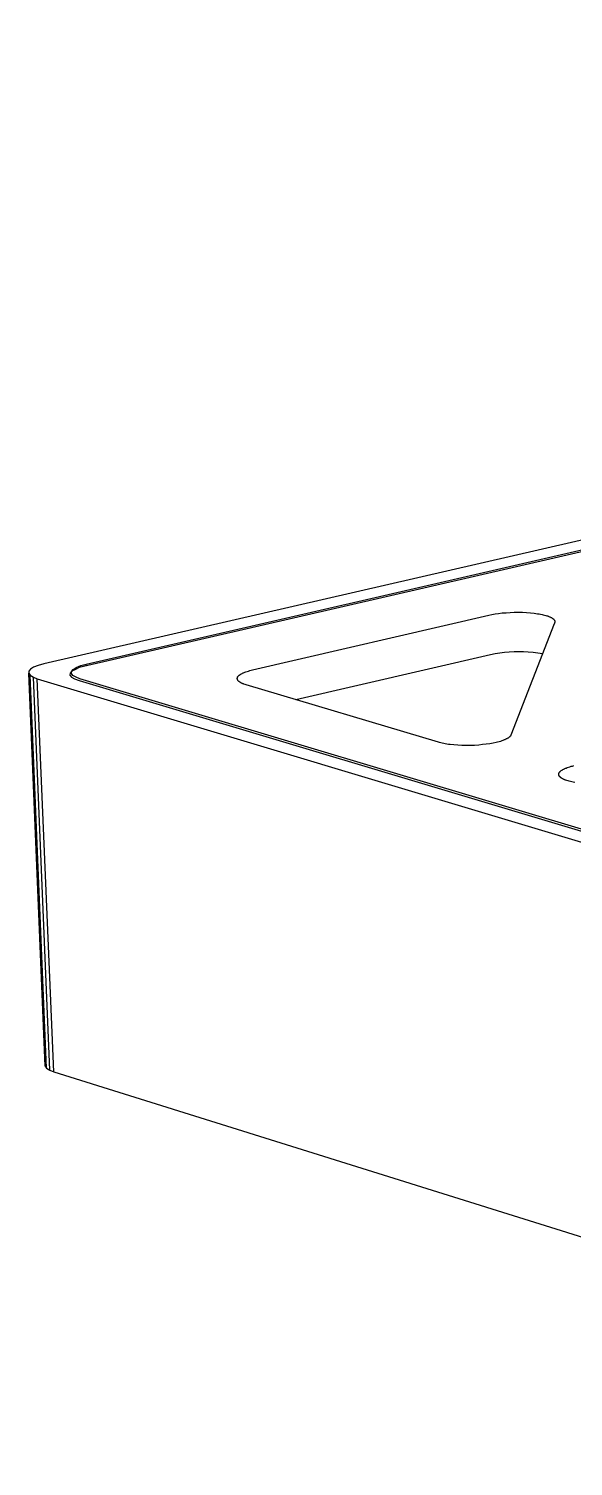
# Model space of a CAD drawing. Header units: millimetres. Extents: x -987 to 2591, y -102 to 2398.
# Drawn here: x -191.9 to -153.4, y 706.6 to 808.2 of the extents above; entities that cross this region are included whole.
import ezdxf

# ---------------------------------------------------------------- set-up
doc = ezdxf.new("R2010")
doc.units = ezdxf.units.MM
doc.header["$MEASUREMENT"] = 0
doc.layers.add('Utwórz2D linie widoczne', color=7, linetype='Continuous', true_color=0x000000)

msp = doc.modelspace()

# ---------------------------------------------------------------- linework, layer by layer
at = {"layer": 'Utwórz2D linie widoczne'}
for p, q in [((4.22, 808.17), (-190.79, 763.31)), ((-187.79, 763.29), (4.15, 807.49)), ((-146.78, 772.61), (-188.28, 763.06)), ((-176.04, 762.88), (-159.32, 766.75)), ((-159.32, 766.75), (-159.12, 766.79)), ((-159.12, 766.79), (-158.89, 766.83)), ((-158.89, 766.83), (-158.65, 766.87)), ((-158.65, 766.87), (-158.38, 766.9)), ((-158.38, 766.9), (-158.11, 766.92)), ((-158.11, 766.92), (-157.82, 766.94)), ((-157.82, 766.94), (-157.53, 766.95)), ((-157.53, 766.95), (-157.23, 766.95)), ((-157.23, 766.95), (-156.94, 766.95)), ((-156.94, 766.95), (-156.66, 766.93)), ((-156.66, 766.93), (-156.38, 766.91)), ((-156.38, 766.91), (-156.13, 766.89)), ((-156.13, 766.89), (-155.89, 766.85)), ((-155.89, 766.85), (-155.78, 766.84)), ((-155.78, 766.84), (-155.67, 766.82)), ((-155.67, 766.82), (-155.57, 766.8)), ((-155.57, 766.8), (-155.48, 766.77)), ((-155.48, 766.77), (-155.39, 766.75)), ((-155.39, 766.75), (-155.31, 766.73)), ((-155.31, 766.73), (-155.22, 766.7)), ((-155.22, 766.7), (-155.17, 766.69)), ((-155.17, 766.69), (-155.13, 766.67)), ((-155.13, 766.67), (-155.09, 766.65)), ((-155.09, 766.65), (-155.05, 766.64)), ((-155.05, 766.64), (-155.01, 766.62)), ((-155.01, 766.62), (-154.97, 766.6)), ((-154.97, 766.6), (-154.94, 766.59)), ((-154.94, 766.59), (-154.91, 766.57)), ((-154.91, 766.57), (-154.88, 766.55)), ((-154.71, 766.14), (-157.77, 758.28)), ((-154.88, 766.55), (-154.86, 766.54)), ((-154.86, 766.54), (-154.85, 766.53)), ((-154.85, 766.53), (-154.83, 766.52)), ((-154.83, 766.52), (-154.82, 766.52)), ((-154.82, 766.52), (-154.81, 766.51)), ((-154.81, 766.51), (-154.8, 766.5)), ((-154.8, 766.5), (-154.79, 766.49)), ((-154.79, 766.49), (-154.77, 766.48)), ((-154.77, 766.48), (-154.76, 766.47)), ((-154.76, 766.47), (-154.75, 766.46)), ((-154.75, 766.46), (-154.74, 766.45)), ((-154.74, 766.45), (-154.74, 766.44)), ((-154.74, 766.44), (-154.73, 766.43)), ((-154.73, 766.43), (-154.72, 766.42)), ((-154.72, 766.42), (-154.72, 766.42)), ((-154.72, 766.42), (-154.71, 766.41)), ((-154.71, 766.41), (-154.71, 766.41)), ((-154.71, 766.41), (-154.7, 766.4)), ((-154.7, 766.16), (-154.71, 766.15)), ((-154.71, 766.15), (-154.71, 766.15)), ((-154.71, 766.15), (-154.71, 766.14)), ((-154.7, 766.4), (-154.7, 766.4)), ((-154.7, 766.4), (-154.7, 766.39)), ((-154.7, 766.39), (-154.7, 766.39)), ((-154.7, 766.39), (-154.69, 766.38)), ((-154.69, 766.17), (-154.7, 766.17)), ((-154.7, 766.17), (-154.7, 766.16)), ((-154.7, 766.16), (-154.7, 766.16)), ((-154.69, 766.38), (-154.69, 766.38)), ((-154.69, 766.38), (-154.69, 766.37)), ((-154.69, 766.37), (-154.68, 766.37)), ((-154.68, 766.19), (-154.69, 766.19)), ((-154.69, 766.19), (-154.69, 766.18)), ((-154.69, 766.18), (-154.69, 766.18)), ((-154.69, 766.18), (-154.69, 766.17)), ((-154.68, 766.37), (-154.68, 766.36)), ((-154.68, 766.36), (-154.68, 766.36)), ((-154.68, 766.36), (-154.68, 766.35)), ((-154.68, 766.35), (-154.68, 766.35)), ((-154.68, 766.35), (-154.67, 766.34)), ((-154.67, 766.22), (-154.68, 766.21)), ((-154.68, 766.21), (-154.68, 766.21)), ((-154.68, 766.21), (-154.68, 766.2)), ((-154.68, 766.2), (-154.68, 766.2)), ((-154.68, 766.2), (-154.68, 766.19)), ((-154.67, 766.34), (-154.67, 766.34)), ((-154.67, 766.34), (-154.67, 766.33)), ((-154.67, 766.33), (-154.67, 766.33)), ((-154.67, 766.33), (-154.67, 766.32)), ((-154.67, 766.32), (-154.67, 766.32)), ((-154.67, 766.32), (-154.67, 766.31)), ((-154.67, 766.31), (-154.67, 766.31)), ((-154.67, 766.31), (-154.67, 766.3)), ((-154.67, 766.3), (-154.67, 766.3)), ((-154.67, 766.3), (-154.66, 766.29)), ((-154.66, 766.26), (-154.67, 766.26)), ((-154.67, 766.26), (-154.67, 766.25)), ((-154.67, 766.25), (-154.67, 766.25)), ((-154.67, 766.25), (-154.67, 766.24)), ((-154.67, 766.24), (-154.67, 766.24)), ((-154.67, 766.24), (-154.67, 766.23)), ((-154.67, 766.23), (-154.67, 766.23)), ((-154.67, 766.23), (-154.67, 766.22)), ((-154.67, 766.22), (-154.67, 766.22)), ((-154.66, 766.29), (-154.66, 766.29)), ((-154.66, 766.29), (-154.66, 766.28)), ((-154.66, 766.28), (-154.66, 766.28)), ((-154.66, 766.28), (-154.66, 766.27)), ((-154.66, 766.27), (-154.66, 766.27)), ((-154.66, 766.27), (-154.66, 766.26)), ((-172.98, 760.78), (-159.22, 763.97)), ((-159.22, 763.97), (-158.89, 764.04)), ((-158.89, 764.04), (-158.56, 764.09)), ((-158.56, 764.09), (-158.22, 764.13)), ((-158.22, 764.13), (-157.89, 764.16)), ((-157.89, 764.16), (-157.55, 764.18)), ((-157.55, 764.18), (-157.21, 764.18)), ((-157.21, 764.18), (-156.87, 764.18)), ((-156.87, 764.18), (-156.54, 764.16)), ((-156.54, 764.16), (-156.2, 764.13)), ((-156.2, 764.13), (-155.86, 764.09)), ((-155.86, 764.09), (-155.53, 764.04)), ((-191.84, 762.78), (-191.86, 762.64)), ((-190.69, 734.89), (-191.86, 762.64)), ((-191.86, 762.64), (-191.75, 762.5)), ((-191.72, 762.93), (-191.84, 762.78)), ((-191.51, 763.07), (-191.72, 762.93)), ((-191.18, 763.2), (-191.51, 763.07)), ((-190.79, 763.31), (-191.18, 763.2)), ((-188.93, 762.65), (-188.94, 762.51)), ((-188.94, 762.51), (-188.84, 762.37)), ((-188.81, 762.79), (-188.93, 762.65)), ((-188.84, 762.63), (-188.83, 762.77)), ((-188.74, 762.49), (-188.84, 762.63)), ((-188.83, 762.77), (-188.72, 762.92)), ((-188.83, 762.77), (-188.83, 762.77)), ((-188.56, 762.92), (-188.81, 762.79)), ((-188.72, 762.92), (-188.51, 763.06)), ((-188.71, 762.85), (-188.72, 762.92)), ((-188.28, 763.06), (-188.56, 762.92)), ((-188.51, 763.06), (-188.18, 763.18)), ((-188.51, 762.95), (-188.51, 763.06)), ((-188.18, 763.18), (-187.79, 763.29)), ((-188.18, 763.08), (-188.18, 763.18)), ((-187.79, 763.17), (-187.79, 763.29)), ((-176.98, 762.5), (-176.97, 762.51)), ((-176.97, 762.51), (-176.96, 762.52)), ((-176.96, 762.52), (-176.95, 762.53)), ((-176.95, 762.53), (-176.94, 762.53)), ((-176.94, 762.53), (-176.92, 762.54)), ((-176.92, 762.54), (-176.9, 762.56)), ((-176.9, 762.56), (-176.87, 762.58)), ((-176.87, 762.58), (-176.84, 762.6)), ((-176.84, 762.6), (-176.81, 762.61)), ((-176.81, 762.61), (-176.77, 762.63)), ((-176.77, 762.63), (-176.74, 762.65)), ((-176.74, 762.65), (-176.7, 762.67)), ((-176.7, 762.67), (-176.67, 762.68)), ((-176.67, 762.68), (-176.59, 762.71)), ((-176.59, 762.71), (-176.5, 762.75)), ((-176.5, 762.75), (-176.42, 762.77)), ((-176.42, 762.77), (-176.33, 762.8)), ((-176.33, 762.8), (-176.23, 762.83)), ((-176.23, 762.83), (-176.14, 762.85)), ((-176.14, 762.85), (-176.04, 762.88)), ((-190.59, 734.75), (-191.75, 762.5)), ((-191.75, 762.5), (-191.52, 762.36)), ((-190.36, 734.61), (-191.52, 762.36)), ((-191.52, 762.36), (-191.25, 762.26)), ((-190.09, 734.5), (-191.25, 762.26)), ((-191.25, 762.26), (-11.21, 708.25)), ((-188.84, 762.37), (-188.61, 762.24)), ((-188.51, 762.36), (-188.74, 762.49)), ((-188.61, 762.24), (-188.3, 762.12)), ((-188.25, 762.25), (-188.51, 762.36)), ((-188.3, 762.12), (-11.56, 709.16)), ((-11.03, 709.17), (-188.25, 762.25)), ((-177.12, 762.28), (-177.12, 762.29)), ((-177.12, 762.29), (-177.11, 762.29)), ((-177.12, 762.27), (-177.12, 762.28)), ((-177.12, 762.28), (-177.12, 762.28)), ((-177.12, 762.26), (-177.12, 762.27)), ((-177.12, 762.27), (-177.12, 762.27)), ((-177.11, 762.25), (-177.12, 762.26)), ((-177.12, 762.26), (-177.12, 762.26)), ((-177.11, 762.33), (-177.1, 762.34)), ((-177.11, 762.32), (-177.11, 762.33)), ((-177.11, 762.33), (-177.11, 762.33)), ((-177.11, 762.31), (-177.11, 762.32)), ((-177.11, 762.32), (-177.11, 762.32)), ((-177.11, 762.32), (-177.11, 762.32)), ((-177.11, 762.3), (-177.11, 762.31)), ((-177.11, 762.31), (-177.11, 762.31)), ((-177.11, 762.29), (-177.11, 762.3)), ((-177.11, 762.3), (-177.11, 762.3)), ((-177.11, 762.24), (-177.11, 762.25)), ((-177.11, 762.25), (-177.11, 762.25)), ((-177.11, 762.23), (-177.11, 762.24)), ((-177.11, 762.24), (-177.11, 762.24)), ((-177.11, 762.22), (-177.11, 762.23)), ((-177.11, 762.23), (-177.11, 762.23)), ((-177.11, 762.21), (-177.11, 762.22)), ((-177.11, 762.22), (-177.11, 762.22)), ((-177.1, 762.21), (-177.11, 762.21)), ((-177.11, 762.21), (-177.11, 762.21)), ((-177.1, 762.35), (-177.1, 762.36)), ((-177.1, 762.36), (-177.09, 762.36)), ((-177.1, 762.34), (-177.1, 762.35)), ((-177.1, 762.35), (-177.1, 762.35)), ((-177.1, 762.34), (-177.1, 762.34)), ((-177.1, 762.2), (-177.1, 762.21)), ((-177.1, 762.19), (-177.1, 762.2)), ((-177.1, 762.2), (-177.1, 762.2)), ((-177.09, 762.18), (-177.1, 762.19)), ((-177.1, 762.19), (-177.1, 762.19)), ((-177.09, 762.37), (-177.09, 762.38)), ((-177.09, 762.38), (-177.08, 762.38)), ((-177.09, 762.36), (-177.09, 762.37)), ((-177.09, 762.37), (-177.09, 762.37)), ((-177.09, 762.17), (-177.09, 762.18)), ((-177.09, 762.18), (-177.09, 762.18)), ((-177.08, 762.16), (-177.09, 762.17)), ((-177.09, 762.17), (-177.09, 762.17)), ((-177.08, 762.39), (-177.08, 762.4)), ((-177.08, 762.4), (-177.07, 762.4)), ((-177.08, 762.38), (-177.08, 762.39)), ((-177.08, 762.39), (-177.08, 762.39)), ((-177.08, 762.15), (-177.08, 762.16)), ((-177.08, 762.16), (-177.08, 762.16)), ((-177.07, 762.14), (-177.08, 762.15)), ((-177.08, 762.15), (-177.08, 762.15)), ((-177.07, 762.41), (-177.06, 762.42)), ((-177.07, 762.4), (-177.07, 762.41)), ((-177.06, 762.13), (-177.07, 762.14)), ((-177.07, 762.14), (-177.07, 762.14)), ((-177.06, 762.42), (-177.05, 762.43)), ((-177.05, 762.12), (-177.06, 762.13)), ((-177.05, 762.43), (-177.04, 762.44)), ((-177.04, 762.11), (-177.05, 762.12)), ((-177.04, 762.44), (-177.03, 762.45)), ((-177.04, 762.1), (-177.04, 762.11)), ((-177.03, 762.09), (-177.04, 762.1)), ((-177.03, 762.46), (-177.02, 762.47)), ((-177.03, 762.45), (-177.03, 762.46)), ((-177.02, 762.08), (-177.03, 762.09)), ((-177.02, 762.47), (-177.01, 762.48)), ((-177.01, 762.07), (-177.02, 762.08)), ((-177.01, 762.48), (-177, 762.49)), ((-177, 762.06), (-177.01, 762.07)), ((-177, 762.49), (-176.98, 762.5)), ((-176.99, 762.06), (-177, 762.06)), ((-176.98, 762.05), (-176.99, 762.06)), ((-176.97, 762.04), (-176.98, 762.05)), ((-176.96, 762.03), (-176.97, 762.04)), ((-176.94, 762.02), (-176.96, 762.03)), ((-176.93, 762.01), (-176.94, 762.02)), ((-176.92, 762.01), (-176.93, 762.01)), ((-176.89, 761.99), (-176.92, 762.01)), ((-176.86, 761.97), (-176.89, 761.99)), ((-176.84, 761.96), (-176.86, 761.97)), ((-176.81, 761.94), (-176.84, 761.96)), ((-176.77, 761.93), (-176.81, 761.94)), ((-176.74, 761.91), (-176.77, 761.93)), ((-176.71, 761.9), (-176.74, 761.91)), ((-176.67, 761.89), (-176.71, 761.9)), ((-176.64, 761.87), (-176.67, 761.89)), ((-176.56, 761.85), (-176.64, 761.87)), ((-176.48, 761.82), (-176.56, 761.85)), ((-162.89, 757.77), (-176.48, 761.82)), ((-162.81, 757.75), (-162.89, 757.77)), ((-162.72, 757.72), (-162.81, 757.75)), ((-162.62, 757.7), (-162.72, 757.72)), ((-162.52, 757.68), (-162.62, 757.7)), ((-162.41, 757.66), (-162.52, 757.68)), ((-162.3, 757.64), (-162.41, 757.66)), ((-162.18, 757.62), (-162.3, 757.64)), ((-162.06, 757.61), (-162.18, 757.62)), ((-161.8, 757.58), (-162.06, 757.61)), ((-161.52, 757.56), (-161.8, 757.58)), ((-161.24, 757.54), (-161.52, 757.56)), ((-160.94, 757.54), (-161.24, 757.54)), ((-160.64, 757.54), (-160.94, 757.54)), ((-160.34, 757.55), (-160.64, 757.54)), ((-160.05, 757.57), (-160.34, 757.55)), ((-159.77, 757.6), (-160.05, 757.57)), ((-159.51, 757.63), (-159.77, 757.6)), ((-159.26, 757.67), (-159.51, 757.63)), ((-159.03, 757.71), (-159.26, 757.67)), ((-158.82, 757.75), (-159.03, 757.71)), ((-158.71, 757.78), (-158.82, 757.75)), ((-158.61, 757.81), (-158.71, 757.78)), ((-158.51, 757.83), (-158.61, 757.81)), ((-158.42, 757.86), (-158.51, 757.83)), ((-158.33, 757.9), (-158.42, 757.86)), ((-158.25, 757.93), (-158.33, 757.9)), ((-158.21, 757.94), (-158.25, 757.93)), ((-158.17, 757.96), (-158.21, 757.94)), ((-158.13, 757.98), (-158.17, 757.96)), ((-158.1, 758), (-158.13, 757.98)), ((-158.06, 758.01), (-158.1, 758)), ((-158.03, 758.03), (-158.06, 758.01)), ((-158, 758.05), (-158.03, 758.03)), ((-157.97, 758.07), (-158, 758.05)), ((-157.95, 758.08), (-157.97, 758.07)), ((-157.92, 758.1), (-157.95, 758.08)), ((-157.91, 758.11), (-157.92, 758.1)), ((-157.9, 758.12), (-157.91, 758.11)), ((-157.89, 758.13), (-157.9, 758.12)), ((-157.88, 758.14), (-157.89, 758.13)), ((-157.87, 758.15), (-157.88, 758.14)), ((-157.86, 758.16), (-157.87, 758.15)), ((-157.85, 758.17), (-157.86, 758.16)), ((-157.84, 758.17), (-157.85, 758.17)), ((-157.83, 758.18), (-157.84, 758.17)), ((-157.82, 758.19), (-157.83, 758.18)), ((-157.81, 758.2), (-157.82, 758.19)), ((-157.8, 758.22), (-157.81, 758.21)), ((-157.81, 758.21), (-157.81, 758.2)), ((-157.79, 758.23), (-157.8, 758.22)), ((-157.78, 758.25), (-157.79, 758.24)), ((-157.79, 758.24), (-157.79, 758.23)), ((-157.77, 758.27), (-157.78, 758.26)), ((-157.78, 758.26), (-157.78, 758.26)), ((-157.78, 758.26), (-157.78, 758.25)), ((-157.78, 758.25), (-157.78, 758.25)), ((-157.77, 758.28), (-157.77, 758.28)), ((-157.77, 758.28), (-157.77, 758.28)), ((-157.77, 758.28), (-157.77, 758.27)), ((-157.77, 758.27), (-157.77, 758.27)), ((-154.39, 755.54), (-154.39, 755.55)), ((-154.39, 755.55), (-154.38, 755.55)), ((-154.39, 755.53), (-154.39, 755.54)), ((-154.39, 755.54), (-154.39, 755.54)), ((-154.39, 755.52), (-154.39, 755.53)), ((-154.39, 755.53), (-154.39, 755.53)), ((-154.39, 755.51), (-154.39, 755.52)), ((-154.39, 755.52), (-154.39, 755.52)), ((-154.39, 755.5), (-154.39, 755.51)), ((-154.39, 755.51), (-154.39, 755.51)), ((-154.39, 755.49), (-154.39, 755.5)), ((-154.39, 755.5), (-154.39, 755.5)), ((-154.39, 755.48), (-154.39, 755.49)), ((-154.39, 755.49), (-154.39, 755.49)), ((-154.39, 755.47), (-154.39, 755.48)), ((-154.39, 755.48), (-154.39, 755.48)), ((-154.39, 755.46), (-154.39, 755.47)), ((-154.39, 755.47), (-154.39, 755.47)), ((-154.38, 755.46), (-154.39, 755.46)), ((-154.38, 755.58), (-154.37, 755.59)), ((-154.38, 755.57), (-154.38, 755.58)), ((-154.38, 755.58), (-154.38, 755.58)), ((-154.38, 755.56), (-154.38, 755.57)), ((-154.38, 755.57), (-154.38, 755.57)), ((-154.38, 755.55), (-154.38, 755.56)), ((-154.38, 755.56), (-154.38, 755.56)), ((-154.38, 755.45), (-154.38, 755.46)), ((-154.38, 755.46), (-154.38, 755.46)), ((-154.38, 755.44), (-154.38, 755.45)), ((-154.38, 755.45), (-154.38, 755.45)), ((-154.38, 755.43), (-154.38, 755.44)), ((-154.38, 755.44), (-154.38, 755.44)), ((-154.37, 755.43), (-154.38, 755.43)), ((-154.37, 755.6), (-154.36, 755.61)), ((-154.37, 755.59), (-154.37, 755.6)), ((-154.37, 755.6), (-154.37, 755.6)), ((-154.37, 755.59), (-154.37, 755.59)), ((-154.37, 755.42), (-154.37, 755.43)), ((-154.37, 755.41), (-154.37, 755.42)), ((-154.37, 755.42), (-154.37, 755.42)), ((-154.36, 755.41), (-154.37, 755.41)), ((-154.36, 755.62), (-154.35, 755.63)), ((-154.36, 755.61), (-154.36, 755.62)), ((-154.36, 755.62), (-154.36, 755.62)), ((-154.36, 755.61), (-154.36, 755.61)), ((-154.36, 755.4), (-154.36, 755.41)), ((-154.36, 755.39), (-154.36, 755.4)), ((-154.36, 755.4), (-154.36, 755.4)), ((-154.35, 755.63), (-154.34, 755.64)), ((-154.35, 755.63), (-154.35, 755.63)), ((-154.34, 755.65), (-154.33, 755.66)), ((-154.34, 755.64), (-154.34, 755.65)), ((-154.33, 755.66), (-154.32, 755.67)), ((-154.32, 755.67), (-154.31, 755.68)), ((-154.31, 755.68), (-154.3, 755.69)), ((-154.3, 755.7), (-154.29, 755.71)), ((-154.3, 755.69), (-154.3, 755.7)), ((-154.29, 755.71), (-154.28, 755.72)), ((-154.28, 755.72), (-154.27, 755.73)), ((-154.27, 755.73), (-154.25, 755.74)), ((-154.25, 755.74), (-154.24, 755.75)), ((-154.24, 755.75), (-154.23, 755.76)), ((-154.23, 755.76), (-154.22, 755.77)), ((-154.22, 755.77), (-154.21, 755.78)), ((-154.21, 755.78), (-154.18, 755.79)), ((-154.18, 755.79), (-154.15, 755.81)), ((-154.15, 755.81), (-154.12, 755.83)), ((-154.12, 755.83), (-154.09, 755.85)), ((-154.09, 755.85), (-154.06, 755.87)), ((-154.06, 755.87), (-154.02, 755.88)), ((-154.02, 755.88), (-153.99, 755.9)), ((-153.99, 755.9), (-153.95, 755.92)), ((-153.95, 755.92), (-153.91, 755.93)), ((-153.91, 755.93), (-153.87, 755.95)), ((-153.87, 755.95), (-153.79, 755.98)), ((-153.79, 755.98), (-153.7, 756.01)), ((-153.7, 756.01), (-153.61, 756.04)), ((-153.61, 756.04), (-153.52, 756.07)), ((-153.52, 756.07), (-153.42, 756.09)), ((-153.42, 756.09), (-153.32, 756.12)), ((-154.35, 755.39), (-154.36, 755.39)), ((-154.35, 755.38), (-154.35, 755.39)), ((-154.35, 755.37), (-154.35, 755.38)), ((-154.35, 755.38), (-154.35, 755.38)), ((-154.34, 755.37), (-154.35, 755.37)), ((-154.33, 755.36), (-154.34, 755.37)), ((-154.33, 755.35), (-154.33, 755.36)), ((-154.32, 755.34), (-154.33, 755.35)), ((-154.31, 755.33), (-154.32, 755.34)), ((-154.3, 755.32), (-154.31, 755.33)), ((-154.29, 755.31), (-154.3, 755.32)), ((-154.28, 755.31), (-154.29, 755.31)), ((-154.27, 755.3), (-154.28, 755.31)), ((-154.26, 755.29), (-154.27, 755.3)), ((-154.25, 755.28), (-154.26, 755.29)), ((-154.24, 755.27), (-154.25, 755.28)), ((-154.23, 755.26), (-154.24, 755.27)), ((-154.22, 755.25), (-154.23, 755.26)), ((-154.21, 755.24), (-154.22, 755.25)), ((-154.18, 755.23), (-154.21, 755.24)), ((-154.15, 755.21), (-154.18, 755.23)), ((-154.13, 755.19), (-154.15, 755.21)), ((-154.1, 755.18), (-154.13, 755.19)), ((-154.06, 755.16), (-154.1, 755.18)), ((-154.03, 755.15), (-154.06, 755.16)), ((-154, 755.13), (-154.03, 755.15)), ((-153.96, 755.12), (-154, 755.13)), ((-153.93, 755.1), (-153.96, 755.12)), ((-153.89, 755.09), (-153.93, 755.1)), ((-153.81, 755.06), (-153.89, 755.09)), ((-153.73, 755.04), (-153.81, 755.06)), ((-153.65, 755.02), (-153.73, 755.04)), ((-153.56, 754.99), (-153.65, 755.02)), ((-153.46, 754.97), (-153.56, 754.99)), ((-153.36, 754.95), (-153.46, 754.97)), ((-153.25, 754.93), (-153.36, 754.95)), ((-190.69, 734.89), (-190.59, 734.75)), ((-190.59, 734.75), (-190.36, 734.61)), ((-190.36, 734.61), (-190.09, 734.5)), ((-190.09, 734.5), (-10.85, 678.47))]:
    msp.add_line(p, q, dxfattribs=at)

doc.saveas('drawing.dxf')
